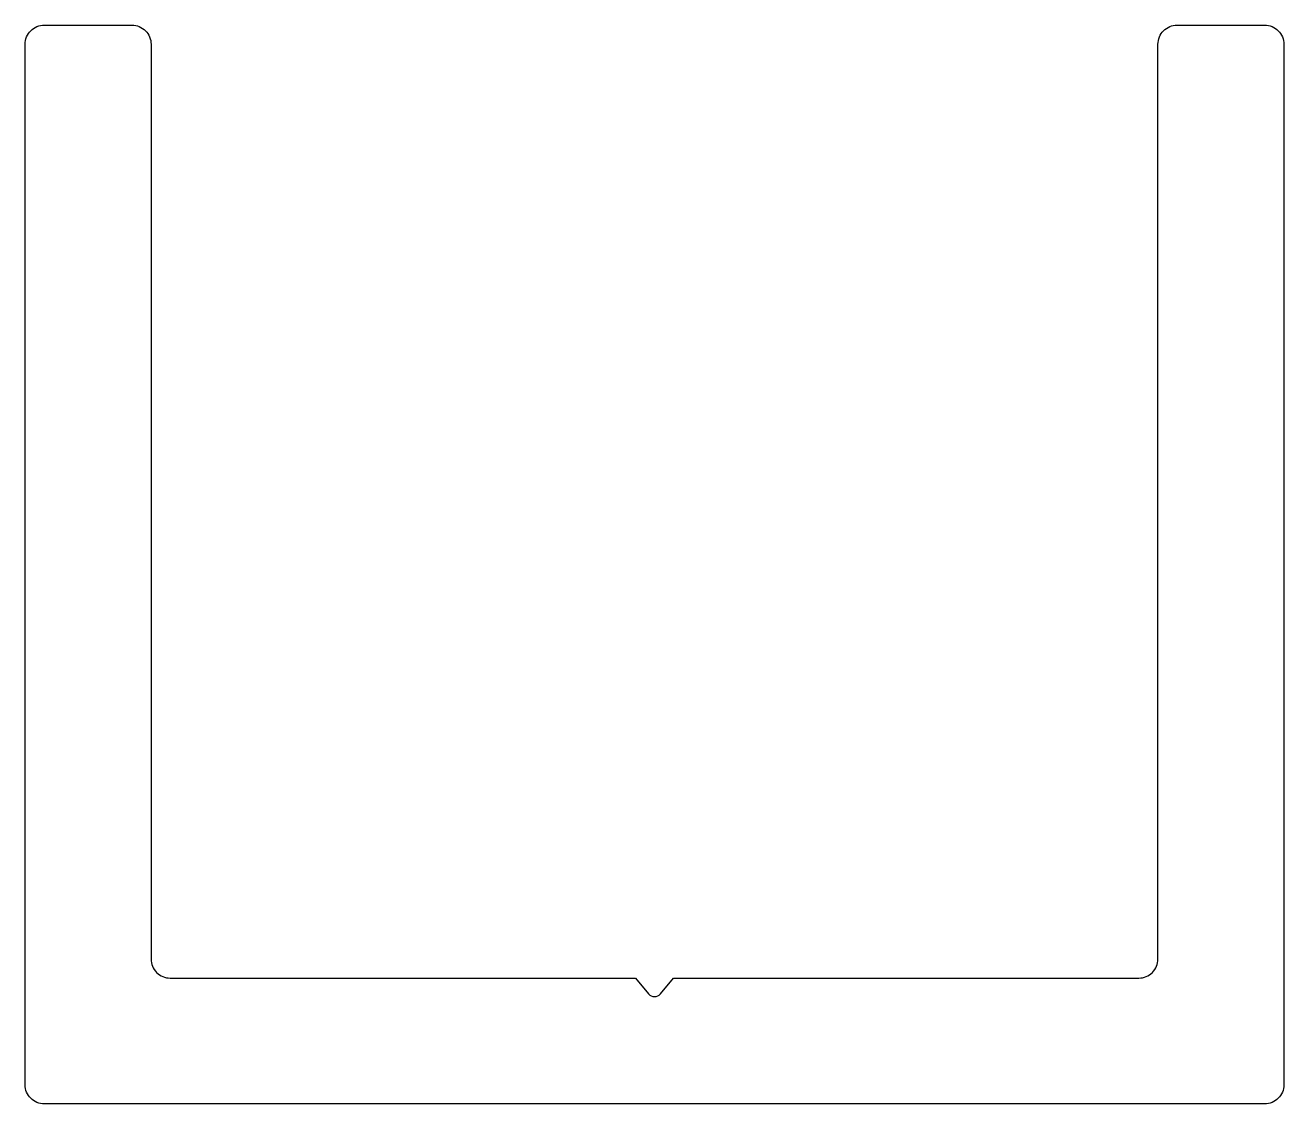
# Model space of a CAD drawing. Extents: x 157.2 to 190.2, y 205.9 to 234.2.
import ezdxf

# ---------------------------------------------------------------- set-up
doc = ezdxf.new("R2010")
doc.units = 0
doc.layers.get('0').update_dxf_attribs({"linetype": 'CONTINUOUS'})

msp = doc.modelspace()

# ---------------------------------------------------------------- linework, layer by layer
msp.add_lwpolyline([(189.707, 234.156, -0.414214), (190.207, 233.656), (190.207, 206.356, -0.414214), (189.707, 205.856), (157.707, 205.856, -0.414214), (157.207, 206.356), (157.207, 233.656, -0.414214), (157.707, 234.156), (160.007, 234.156, -0.414214), (160.507, 233.656), (160.507, 209.656, 0.414214), (161.007, 209.156), (173.207, 209.156), (173.553, 208.741, 0.468375), (173.861, 208.741), (174.207, 209.156), (186.407, 209.156, 0.414214), (186.907, 209.656), (186.907, 233.656, -0.414214), (187.407, 234.156)], format="xyb", close=True)

doc.saveas('drawing.dxf')
